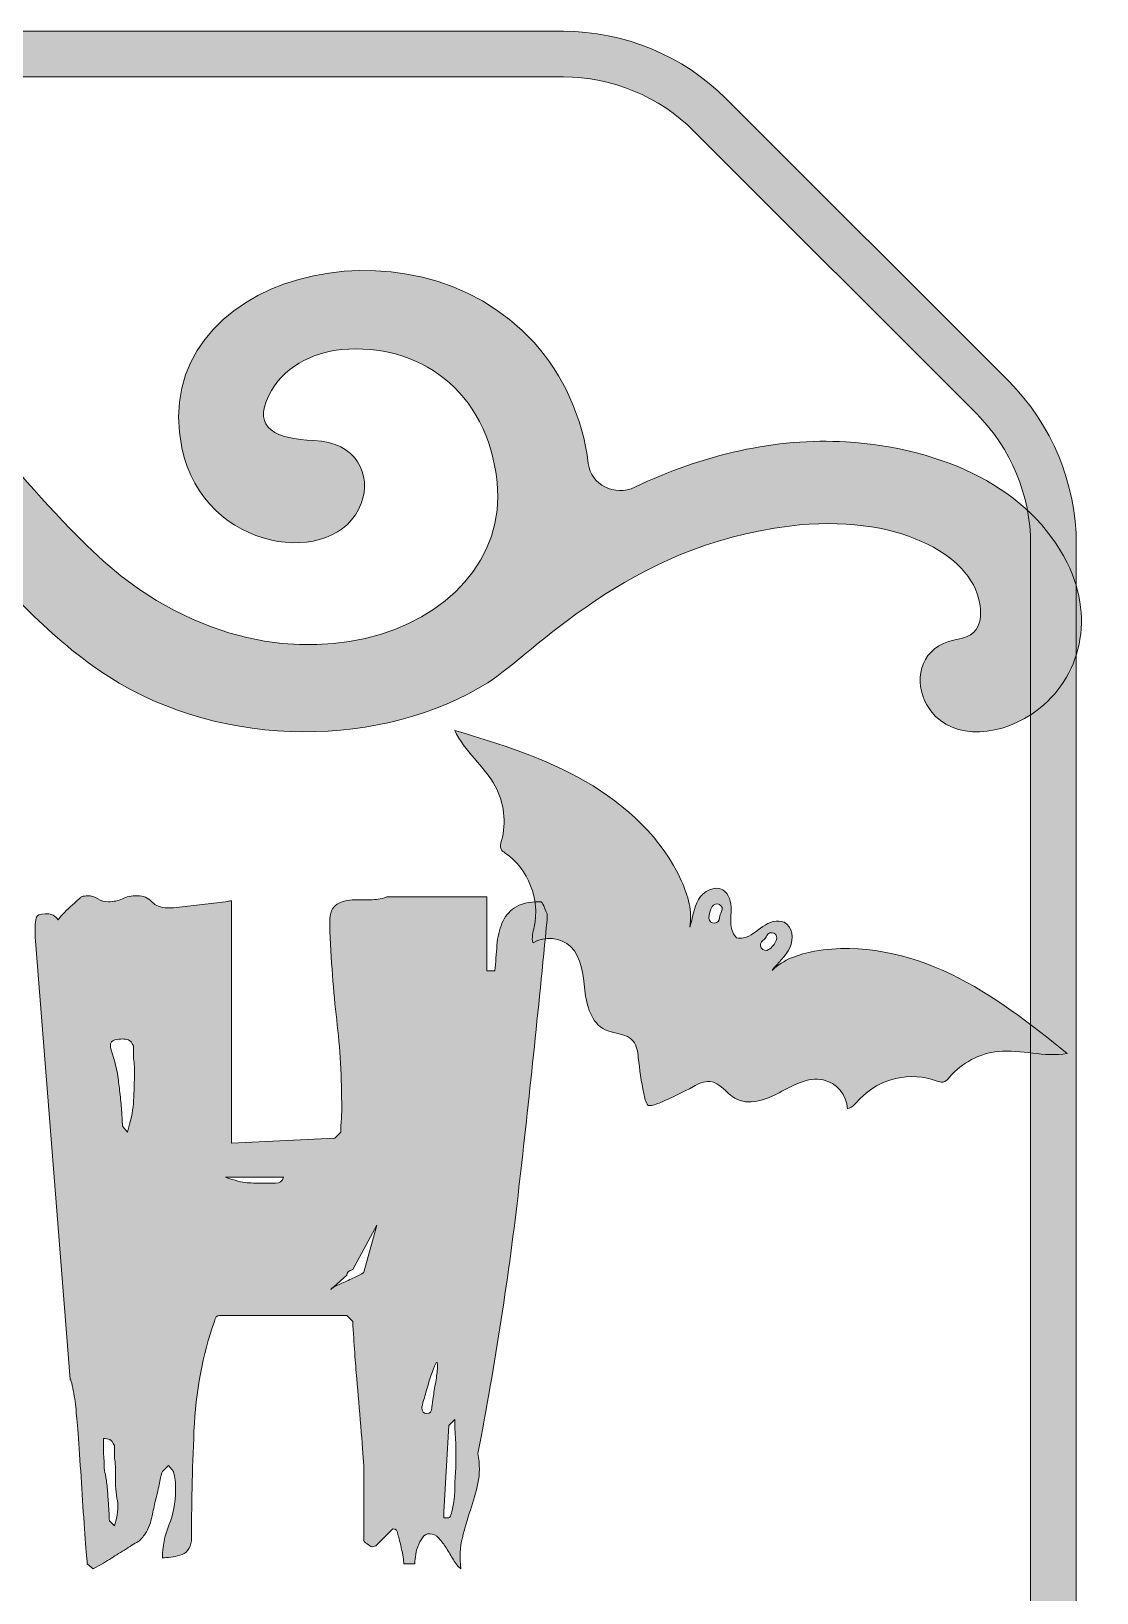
# Model space of a CAD drawing. Extents: x 433 to 591, y -185 to -10.
# Drawn here: x 547 to 590.8, y -73.9 to -9.7 of the extents above; entities that cross this region are included whole.
import ezdxf

# ---------------------------------------------------------------- set-up
doc = ezdxf.new("R2010")
doc.units = 0
doc.header["$MEASUREMENT"] = 0
doc.layers.add('Layer 1', color=7, linetype='Continuous', lineweight=0)

# ---------------------------------------------------------------- blocks, each defined once
blk = doc.blocks.new('Block_3')
at = {"layer": 'Layer 1', "true_color": 0x000000, "transparency": 33554687}
h = blk.add_hatch(color=18, dxfattribs=at)
h.dxf.hatch_style = 2
edge = h.paths.add_edge_path()
edge.add_spline(control_points=[(564.166, -66.998), (564.166, -66.998), (563.96, -70.535), (563.96, -70.535), (563.96, -70.535), (563.96, -70.782), (563.96, -70.782), (563.96, -70.782), (564.166, -70.782), (564.166, -70.782), (564.22, -70.782), (564.275, -70.631), (564.33, -70.329), (564.385, -70.028), (564.412, -69.781), (564.412, -69.589), (564.412, -69.589), (564.412, -69.384), (564.412, -69.384), (564.412, -69.247), (564.419, -69.11), (564.433, -68.972), (564.446, -68.835), (564.453, -68.684), (564.453, -68.52), (564.453, -68.52), (564.453, -68.15), (564.453, -68.15), (564.453, -68.15), (564.453, -67.903), (564.453, -67.903), (564.453, -67.766), (564.446, -67.622), (564.433, -67.471), (564.419, -67.321), (564.412, -67.177), (564.412, -67.039), (564.412, -67.039), (564.412, -66.752), (564.412, -66.752), (564.412, -66.752), (564.166, -66.998), (564.166, -66.998)], knot_values=[0, 0, 0, 0, 1, 1, 1, 2, 2, 2, 3, 3, 3, 4, 4, 4, 5, 5, 5, 6, 6, 6, 7, 7, 7, 8, 8, 8, 9, 9, 9, 10, 10, 10, 11, 11, 11, 12, 12, 12, 13, 13, 13, 14, 14, 14, 14], degree=3, periodic=0)
edge = h.paths.add_edge_path()
edge.add_spline(control_points=[(563.528, -64.675), (563.459, -64.853), (563.391, -65.059), (563.323, -65.291), (563.254, -65.525), (563.192, -65.738), (563.137, -65.929), (563.082, -66.121), (563.055, -66.231), (563.055, -66.258), (563.055, -66.422), (563.123, -66.505), (563.261, -66.505), (563.398, -66.505), (563.466, -66.422), (563.466, -66.258), (563.466, -66.231), (563.48, -66.121), (563.508, -65.929), (563.535, -65.738), (563.569, -65.525), (563.61, -65.291), (563.651, -65.059), (563.678, -64.853), (563.693, -64.675), (563.706, -64.497), (563.699, -64.407), (563.672, -64.407), (563.644, -64.407), (563.596, -64.497), (563.528, -64.675)], knot_values=[0, 0, 0, 0, 1, 1, 1, 2, 2, 2, 3, 3, 3, 4, 4, 4, 5, 5, 5, 6, 6, 6, 7, 7, 7, 8, 8, 8, 9, 9, 9, 10, 10, 10, 10], degree=3, periodic=0)
edge = h.paths.add_edge_path()
edge.add_spline(control_points=[(560.217, -60.583), (560.053, -60.638), (559.971, -60.72), (559.971, -60.829), (559.971, -60.829), (559.313, -61.405), (559.313, -61.405), (559.313, -61.378), (559.388, -61.33), (559.539, -61.261), (559.689, -61.193), (559.854, -61.117), (560.032, -61.035), (560.21, -60.953), (560.368, -60.877), (560.505, -60.809), (560.642, -60.741), (560.697, -60.706), (560.67, -60.706), (560.67, -60.706), (561.205, -58.773), (561.205, -58.773), (561.205, -58.773), (560.217, -60.583), (560.217, -60.583)], knot_values=[0, 0, 0, 0, 1, 1, 1, 2, 2, 2, 3, 3, 3, 4, 4, 4, 5, 5, 5, 6, 6, 6, 7, 7, 7, 8, 8, 8, 8], degree=3, periodic=0)
edge = h.paths.add_edge_path()
edge.add_spline(control_points=[(555.879, -57.025), (556.084, -57.039), (556.352, -57.046), (556.681, -57.046), (556.681, -57.046), (557.051, -57.046), (557.051, -57.046), (557.215, -57.046), (557.325, -56.963), (557.38, -56.799), (557.38, -56.799), (554.994, -56.799), (554.994, -56.799), (555.378, -56.937), (555.673, -57.012), (555.879, -57.025)], knot_values=[0, 0, 0, 0, 1, 1, 1, 2, 2, 2, 3, 3, 3, 4, 4, 4, 5, 5, 5, 5], degree=3, periodic=0)
edge = h.paths.add_edge_path()
edge.add_spline(control_points=[(550.964, -54.948), (551.101, -54.51), (551.183, -54.119), (551.211, -53.776), (551.238, -53.434), (551.252, -53.043), (551.252, -52.604), (551.252, -52.604), (551.252, -52.358), (551.252, -52.358), (551.252, -52.221), (551.245, -52.104), (551.231, -52.008), (551.217, -51.912), (551.211, -51.796), (551.211, -51.658), (551.211, -51.658), (551.211, -51.411), (551.211, -51.411), (551.156, -51.275), (551.088, -51.192), (551.005, -51.165), (550.923, -51.138), (550.841, -51.124), (550.759, -51.124), (550.676, -51.124), (550.573, -51.138), (550.45, -51.165), (550.327, -51.192), (550.265, -51.275), (550.265, -51.411), (550.265, -51.467), (550.306, -51.624), (550.388, -51.884), (550.471, -52.145), (550.512, -52.303), (550.512, -52.358), (550.539, -52.44), (550.566, -52.591), (550.594, -52.81), (550.621, -53.03), (550.649, -53.262), (550.676, -53.509), (550.703, -53.756), (550.724, -53.996), (550.738, -54.229), (550.751, -54.462), (550.759, -54.619), (550.759, -54.702), (550.759, -54.702), (550.964, -54.948), (550.964, -54.948)], knot_values=[0, 0, 0, 0, 1, 1, 1, 2, 2, 2, 3, 3, 3, 4, 4, 4, 5, 5, 5, 6, 6, 6, 7, 7, 7, 8, 8, 8, 9, 9, 9, 10, 10, 10, 11, 11, 11, 12, 12, 12, 13, 13, 13, 14, 14, 14, 15, 15, 15, 16, 16, 16, 17, 17, 17, 17], degree=3, periodic=0)
edge = h.paths.add_edge_path()
edge.add_spline(control_points=[(550.553, -70.083), (550.498, -69.809), (550.471, -69.452), (550.471, -69.013), (550.471, -69.013), (550.471, -68.767), (550.471, -68.767), (550.471, -68.63), (550.464, -68.513), (550.45, -68.417), (550.436, -68.321), (550.43, -68.205), (550.43, -68.068), (550.43, -68.068), (550.43, -67.821), (550.43, -67.821), (550.374, -67.684), (550.313, -67.602), (550.245, -67.574), (550.176, -67.547), (550.086, -67.533), (549.977, -67.533), (549.977, -67.533), (549.977, -67.738), (549.977, -67.738), (549.977, -67.876), (549.984, -68.068), (549.998, -68.314), (550.011, -68.561), (550.018, -68.74), (550.018, -68.849), (550.045, -68.931), (550.073, -69.069), (550.101, -69.26), (550.128, -69.452), (550.148, -69.651), (550.162, -69.856), (550.176, -70.062), (550.189, -70.268), (550.203, -70.473), (550.217, -70.679), (550.224, -70.823), (550.224, -70.905), (550.224, -70.905), (550.43, -71.111), (550.43, -71.111), (550.566, -70.7), (550.608, -70.357), (550.553, -70.083)], knot_values=[0, 0, 0, 0, 1, 1, 1, 2, 2, 2, 3, 3, 3, 4, 4, 4, 5, 5, 5, 6, 6, 6, 7, 7, 7, 8, 8, 8, 9, 9, 9, 10, 10, 10, 11, 11, 11, 12, 12, 12, 13, 13, 13, 14, 14, 14, 15, 15, 15, 16, 16, 16, 16], degree=3, periodic=0)
edge = h.paths.add_edge_path()
edge.add_spline(control_points=[(549.216, -71.44), (549.175, -70.864), (549.134, -70.247), (549.093, -69.589), (549.052, -68.931), (549.011, -68.314), (548.97, -67.738), (548.928, -67.163), (548.894, -66.752), (548.867, -66.505), (548.867, -66.478), (548.86, -66.388), (548.846, -66.237), (548.832, -66.087), (548.811, -65.936), (548.785, -65.785), (548.757, -65.635), (548.729, -65.491), (548.702, -65.353), (548.675, -65.216), (548.647, -65.134), (548.62, -65.106), (548.62, -65.106), (547.181, -46.929), (547.181, -46.929), (547.181, -46.929), (547.181, -46.518), (547.181, -46.518), (547.181, -46.381), (547.194, -46.257), (547.222, -46.147), (547.249, -46.038), (547.372, -45.983), (547.592, -45.983), (547.592, -45.983), (547.674, -45.983), (547.674, -45.983), (547.839, -45.983), (547.989, -46.065), (548.127, -46.23), (548.209, -46.093), (548.373, -45.915), (548.62, -45.695), (548.867, -45.476), (549.017, -45.339), (549.072, -45.284), (549.182, -45.257), (549.264, -45.243), (549.319, -45.243), (549.484, -45.243), (549.628, -45.284), (549.751, -45.366), (549.874, -45.448), (550.018, -45.489), (550.183, -45.489), (550.402, -45.489), (550.594, -45.448), (550.759, -45.366), (550.923, -45.284), (551.129, -45.243), (551.375, -45.243), (551.622, -45.243), (551.821, -45.325), (551.972, -45.489), (552.122, -45.654), (552.335, -45.736), (552.609, -45.736), (552.609, -45.736), (552.856, -45.736), (552.856, -45.736), (552.856, -45.736), (554.994, -45.489), (554.994, -45.489), (555.049, -45.489), (555.09, -45.483), (555.118, -45.469), (555.145, -45.455), (555.186, -45.448), (555.241, -45.448), (555.241, -45.448), (555.241, -55.401), (555.241, -55.401), (555.241, -55.401), (559.477, -55.195), (559.477, -55.195), (559.477, -55.195), (559.724, -54.948), (559.724, -54.948), (559.724, -54.894), (559.73, -54.757), (559.745, -54.537), (559.758, -54.318), (559.765, -54.14), (559.765, -54.002), (559.765, -52.714), (559.696, -51.494), (559.559, -50.342), (559.422, -49.191), (559.326, -47.889), (559.272, -46.435), (559.272, -46.435), (559.272, -46.312), (559.272, -46.312), (559.272, -45.956), (559.374, -45.716), (559.58, -45.592), (559.786, -45.469), (560.025, -45.407), (560.3, -45.407), (560.3, -45.407), (560.917, -45.407), (560.917, -45.407), (561.054, -45.407), (561.17, -45.401), (561.266, -45.387), (561.362, -45.373), (561.478, -45.339), (561.616, -45.284), (561.616, -45.284), (565.728, -45.284), (565.728, -45.284), (565.728, -45.284), (565.728, -48.327), (565.728, -48.327), (565.728, -48.327), (566.057, -48.327), (566.057, -48.327), (566.084, -47.971), (566.112, -47.621), (566.14, -47.278), (566.167, -46.936), (566.235, -46.635), (566.345, -46.374), (566.454, -46.113), (566.626, -45.901), (566.859, -45.736), (567.092, -45.572), (567.441, -45.489), (567.908, -45.489), (567.908, -45.489), (567.949, -45.489), (567.949, -45.489), (568.004, -45.545), (568.052, -45.627), (568.093, -45.736), (568.134, -45.846), (568.168, -45.928), (568.196, -45.983), (568.196, -45.983), (568.196, -46.065), (568.196, -46.065), (568.196, -46.065), (568.196, -46.23), (568.196, -46.23), (567.839, -49.959), (567.456, -53.619), (567.044, -57.21), (566.633, -60.802), (566.071, -64.448), (565.358, -68.15), (565.44, -68.589), (565.44, -68.993), (565.358, -69.363), (565.276, -69.733), (565.173, -70.103), (565.05, -70.473), (564.926, -70.843), (564.817, -71.221), (564.721, -71.604), (564.624, -71.989), (564.604, -72.413), (564.659, -72.879), (564.549, -72.797), (564.446, -72.674), (564.351, -72.509), (564.254, -72.345), (564.159, -72.187), (564.063, -72.036), (563.966, -71.886), (563.864, -71.748), (563.754, -71.625), (563.644, -71.501), (563.521, -71.44), (563.384, -71.44), (563.247, -71.44), (563.144, -71.495), (563.076, -71.604), (563.007, -71.714), (562.945, -71.837), (562.891, -71.974), (562.835, -72.112), (562.801, -72.249), (562.788, -72.386), (562.774, -72.523), (562.767, -72.618), (562.767, -72.674), (562.767, -72.674), (562.315, -72.674), (562.315, -72.674), (562.315, -72.536), (562.28, -72.317), (562.212, -72.016), (562.143, -71.714), (562.095, -71.536), (562.068, -71.481), (562.068, -71.316), (561.999, -71.234), (561.863, -71.234), (561.863, -71.234), (561.163, -71.933), (561.163, -71.933), (561.081, -71.961), (561.026, -71.974), (560.999, -71.974), (560.971, -71.974), (560.944, -71.961), (560.917, -71.933), (560.752, -71.824), (560.67, -71.755), (560.67, -71.728), (560.67, -71.728), (560.67, -70.206), (560.67, -70.206), (560.67, -70.206), (560.67, -68.643), (560.67, -68.643), (560.642, -68.232), (560.601, -67.691), (560.547, -67.019), (560.491, -66.347), (560.437, -65.696), (560.382, -65.065), (560.327, -64.435), (560.272, -63.654), (560.217, -62.721), (560.217, -62.721), (559.971, -62.474), (559.971, -62.474), (559.971, -62.474), (554.748, -62.474), (554.748, -62.474), (554.638, -62.474), (554.569, -62.557), (554.542, -62.721), (554.049, -64.092), (553.767, -65.593), (553.699, -67.224), (553.63, -68.856), (553.596, -70.357), (553.596, -71.728), (553.541, -72.057), (553.384, -72.256), (553.123, -72.324), (552.862, -72.392), (552.623, -72.427), (552.404, -72.427), (552.404, -71.961), (552.492, -71.516), (552.671, -71.09), (552.849, -70.666), (552.938, -70.179), (552.938, -69.63), (552.938, -69.63), (552.938, -69.425), (552.938, -69.425), (552.938, -69.288), (552.924, -69.172), (552.897, -69.075), (552.869, -68.979), (552.856, -68.918), (552.856, -68.89), (552.856, -68.89), (552.65, -68.643), (552.65, -68.643), (552.65, -68.643), (552.404, -68.89), (552.404, -68.89), (552.376, -68.945), (552.342, -69.075), (552.301, -69.281), (552.26, -69.486), (552.211, -69.699), (552.157, -69.918), (552.102, -70.138), (552.054, -70.35), (552.013, -70.556), (551.972, -70.761), (551.937, -70.905), (551.91, -70.987), (551.855, -71.125), (551.8, -71.248), (551.746, -71.358), (551.69, -71.468), (551.595, -71.591), (551.458, -71.728), (551.32, -71.81), (551.142, -71.92), (550.923, -72.057), (550.703, -72.194), (550.498, -72.324), (550.306, -72.447), (550.114, -72.571), (549.867, -72.715), (549.566, -72.879), (549.566, -72.879), (549.319, -72.674), (549.319, -72.674), (549.292, -72.427), (549.257, -72.016), (549.216, -71.44)], knot_values=[0, 0, 0, 0, 1, 1, 1, 2, 2, 2, 3, 3, 3, 4, 4, 4, 5, 5, 5, 6, 6, 6, 7, 7, 7, 8, 8, 8, 9, 9, 9, 10, 10, 10, 11, 11, 11, 12, 12, 12, 13, 13, 13, 14, 14, 14, 15, 15, 15, 16, 16, 16, 17, 17, 17, 18, 18, 18, 19, 19, 19, 20, 20, 20, 21, 21, 21, 22, 22, 22, 23, 23, 23, 24, 24, 24, 25, 25, 25, 26, 26, 26, 27, 27, 27, 28, 28, 28, 29, 29, 29, 30, 30, 30, 31, 31, 31, 32, 32, 32, 33, 33, 33, 34, 34, 34, 35, 35, 35, 36, 36, 36, 37, 37, 37, 38, 38, 38, 39, 39, 39, 40, 40, 40, 41, 41, 41, 42, 42, 42, 43, 43, 43, 44, 44, 44, 45, 45, 45, 46, 46, 46, 47, 47, 47, 48, 48, 48, 49, 49, 49, 50, 50, 50, 51, 51, 51, 52, 52, 52, 53, 53, 53, 54, 54, 54, 55, 55, 55, 56, 56, 56, 57, 57, 57, 58, 58, 58, 59, 59, 59, 60, 60, 60, 61, 61, 61, 62, 62, 62, 63, 63, 63, 64, 64, 64, 65, 65, 65, 66, 66, 66, 67, 67, 67, 68, 68, 68, 69, 69, 69, 70, 70, 70, 71, 71, 71, 72, 72, 72, 73, 73, 73, 74, 74, 74, 75, 75, 75, 76, 76, 76, 77, 77, 77, 78, 78, 78, 79, 79, 79, 80, 80, 80, 81, 81, 81, 82, 82, 82, 83, 83, 83, 84, 84, 84, 85, 85, 85, 86, 86, 86, 87, 87, 87, 88, 88, 88, 89, 89, 89, 90, 90, 90, 91, 91, 91, 92, 92, 92, 93, 93, 93, 94, 94, 94, 95, 95, 95, 96, 96, 96, 97, 97, 97, 98, 98, 98, 99, 99, 99, 100, 100, 100, 101, 101, 101, 102, 102, 102, 103, 103, 103, 103], degree=3, periodic=0)
at = {"layer": 'Layer 1'}
for points, knots in [([(549.216, -71.44), (549.175, -70.864), (549.134, -70.247), (549.093, -69.589), (549.052, -68.931), (549.011, -68.314), (548.97, -67.738), (548.928, -67.163), (548.894, -66.752), (548.867, -66.505), (548.867, -66.478), (548.86, -66.388), (548.846, -66.237), (548.832, -66.087), (548.811, -65.936), (548.785, -65.785), (548.757, -65.635), (548.729, -65.491), (548.702, -65.353), (548.675, -65.216), (548.647, -65.134), (548.62, -65.106), (548.62, -65.106), (547.181, -46.929), (547.181, -46.929), (547.181, -46.929), (547.181, -46.518), (547.181, -46.518), (547.181, -46.381), (547.194, -46.257), (547.222, -46.147), (547.249, -46.038), (547.372, -45.983), (547.592, -45.983), (547.592, -45.983), (547.674, -45.983), (547.674, -45.983), (547.839, -45.983), (547.989, -46.065), (548.127, -46.23), (548.209, -46.093), (548.373, -45.915), (548.62, -45.695), (548.867, -45.476), (549.017, -45.339), (549.072, -45.284), (549.182, -45.257), (549.264, -45.243), (549.319, -45.243), (549.484, -45.243), (549.628, -45.284), (549.751, -45.366), (549.874, -45.448), (550.018, -45.489), (550.183, -45.489), (550.402, -45.489), (550.594, -45.448), (550.759, -45.366), (550.923, -45.284), (551.129, -45.243), (551.375, -45.243), (551.622, -45.243), (551.821, -45.325), (551.972, -45.489), (552.122, -45.654), (552.335, -45.736), (552.609, -45.736), (552.609, -45.736), (552.856, -45.736), (552.856, -45.736), (552.856, -45.736), (554.994, -45.489), (554.994, -45.489), (555.049, -45.489), (555.09, -45.483), (555.118, -45.469), (555.145, -45.455), (555.186, -45.448), (555.241, -45.448), (555.241, -45.448), (555.241, -55.401), (555.241, -55.401), (555.241, -55.401), (559.477, -55.195), (559.477, -55.195), (559.477, -55.195), (559.724, -54.948), (559.724, -54.948), (559.724, -54.894), (559.73, -54.757), (559.745, -54.537), (559.758, -54.318), (559.765, -54.14), (559.765, -54.002), (559.765, -52.714), (559.696, -51.494), (559.559, -50.342), (559.422, -49.191), (559.326, -47.889), (559.272, -46.435), (559.272, -46.435), (559.272, -46.312), (559.272, -46.312), (559.272, -45.956), (559.374, -45.716), (559.58, -45.592), (559.786, -45.469), (560.025, -45.407), (560.3, -45.407), (560.3, -45.407), (560.917, -45.407), (560.917, -45.407), (561.054, -45.407), (561.17, -45.401), (561.266, -45.387), (561.362, -45.373), (561.478, -45.339), (561.616, -45.284), (561.616, -45.284), (565.728, -45.284), (565.728, -45.284), (565.728, -45.284), (565.728, -48.327), (565.728, -48.327), (565.728, -48.327), (566.057, -48.327), (566.057, -48.327), (566.084, -47.971), (566.112, -47.621), (566.14, -47.278), (566.167, -46.936), (566.235, -46.635), (566.345, -46.374), (566.454, -46.113), (566.626, -45.901), (566.859, -45.736), (567.092, -45.572), (567.441, -45.489), (567.908, -45.489), (567.908, -45.489), (567.949, -45.489), (567.949, -45.489), (568.004, -45.545), (568.052, -45.627), (568.093, -45.736), (568.134, -45.846), (568.168, -45.928), (568.196, -45.983), (568.196, -45.983), (568.196, -46.065), (568.196, -46.065), (568.196, -46.065), (568.196, -46.23), (568.196, -46.23), (567.839, -49.959), (567.456, -53.619), (567.044, -57.21), (566.633, -60.802), (566.071, -64.448), (565.358, -68.15), (565.44, -68.589), (565.44, -68.993), (565.358, -69.363), (565.276, -69.733), (565.173, -70.103), (565.05, -70.473), (564.926, -70.843), (564.817, -71.221), (564.721, -71.604), (564.624, -71.989), (564.604, -72.413), (564.659, -72.879), (564.549, -72.797), (564.446, -72.674), (564.351, -72.509), (564.254, -72.345), (564.159, -72.187), (564.063, -72.036), (563.966, -71.886), (563.864, -71.748), (563.754, -71.625), (563.644, -71.501), (563.521, -71.44), (563.384, -71.44), (563.247, -71.44), (563.144, -71.495), (563.076, -71.604), (563.007, -71.714), (562.945, -71.837), (562.891, -71.974), (562.835, -72.112), (562.801, -72.249), (562.788, -72.386), (562.774, -72.523), (562.767, -72.618), (562.767, -72.674), (562.767, -72.674), (562.315, -72.674), (562.315, -72.674), (562.315, -72.536), (562.28, -72.317), (562.212, -72.016), (562.143, -71.714), (562.095, -71.536), (562.068, -71.481), (562.068, -71.316), (561.999, -71.234), (561.863, -71.234), (561.863, -71.234), (561.163, -71.933), (561.163, -71.933), (561.081, -71.961), (561.026, -71.974), (560.999, -71.974), (560.971, -71.974), (560.944, -71.961), (560.917, -71.933), (560.752, -71.824), (560.67, -71.755), (560.67, -71.728), (560.67, -71.728), (560.67, -70.206), (560.67, -70.206), (560.67, -70.206), (560.67, -68.643), (560.67, -68.643), (560.642, -68.232), (560.601, -67.691), (560.547, -67.019), (560.491, -66.347), (560.437, -65.696), (560.382, -65.065), (560.327, -64.435), (560.272, -63.654), (560.217, -62.721), (560.217, -62.721), (559.971, -62.474), (559.971, -62.474), (559.971, -62.474), (554.748, -62.474), (554.748, -62.474), (554.638, -62.474), (554.569, -62.557), (554.542, -62.721), (554.049, -64.092), (553.767, -65.593), (553.699, -67.224), (553.63, -68.856), (553.596, -70.357), (553.596, -71.728), (553.541, -72.057), (553.384, -72.256), (553.123, -72.324), (552.862, -72.392), (552.623, -72.427), (552.404, -72.427), (552.404, -71.961), (552.492, -71.516), (552.671, -71.09), (552.849, -70.666), (552.938, -70.179), (552.938, -69.63), (552.938, -69.63), (552.938, -69.425), (552.938, -69.425), (552.938, -69.288), (552.924, -69.172), (552.897, -69.075), (552.869, -68.979), (552.856, -68.918), (552.856, -68.89), (552.856, -68.89), (552.65, -68.643), (552.65, -68.643), (552.65, -68.643), (552.404, -68.89), (552.404, -68.89), (552.376, -68.945), (552.342, -69.075), (552.301, -69.281), (552.26, -69.486), (552.211, -69.699), (552.157, -69.918), (552.102, -70.138), (552.054, -70.35), (552.013, -70.556), (551.972, -70.761), (551.937, -70.905), (551.91, -70.987), (551.855, -71.125), (551.8, -71.248), (551.746, -71.358), (551.69, -71.468), (551.595, -71.591), (551.458, -71.728), (551.32, -71.81), (551.142, -71.92), (550.923, -72.057), (550.703, -72.194), (550.498, -72.324), (550.306, -72.447), (550.114, -72.571), (549.867, -72.715), (549.566, -72.879), (549.566, -72.879), (549.319, -72.674), (549.319, -72.674), (549.292, -72.427), (549.257, -72.016), (549.216, -71.44)], [0, 0, 0, 0, 1, 1, 1, 2, 2, 2, 3, 3, 3, 4, 4, 4, 5, 5, 5, 6, 6, 6, 7, 7, 7, 8, 8, 8, 9, 9, 9, 10, 10, 10, 11, 11, 11, 12, 12, 12, 13, 13, 13, 14, 14, 14, 15, 15, 15, 16, 16, 16, 17, 17, 17, 18, 18, 18, 19, 19, 19, 20, 20, 20, 21, 21, 21, 22, 22, 22, 23, 23, 23, 24, 24, 24, 25, 25, 25, 26, 26, 26, 27, 27, 27, 28, 28, 28, 29, 29, 29, 30, 30, 30, 31, 31, 31, 32, 32, 32, 33, 33, 33, 34, 34, 34, 35, 35, 35, 36, 36, 36, 37, 37, 37, 38, 38, 38, 39, 39, 39, 40, 40, 40, 41, 41, 41, 42, 42, 42, 43, 43, 43, 44, 44, 44, 45, 45, 45, 46, 46, 46, 47, 47, 47, 48, 48, 48, 49, 49, 49, 50, 50, 50, 51, 51, 51, 52, 52, 52, 53, 53, 53, 54, 54, 54, 55, 55, 55, 56, 56, 56, 57, 57, 57, 58, 58, 58, 59, 59, 59, 60, 60, 60, 61, 61, 61, 62, 62, 62, 63, 63, 63, 64, 64, 64, 65, 65, 65, 66, 66, 66, 67, 67, 67, 68, 68, 68, 69, 69, 69, 70, 70, 70, 71, 71, 71, 72, 72, 72, 73, 73, 73, 74, 74, 74, 75, 75, 75, 76, 76, 76, 77, 77, 77, 78, 78, 78, 79, 79, 79, 80, 80, 80, 81, 81, 81, 82, 82, 82, 83, 83, 83, 84, 84, 84, 85, 85, 85, 86, 86, 86, 87, 87, 87, 88, 88, 88, 89, 89, 89, 90, 90, 90, 91, 91, 91, 92, 92, 92, 93, 93, 93, 94, 94, 94, 95, 95, 95, 96, 96, 96, 97, 97, 97, 98, 98, 98, 99, 99, 99, 100, 100, 100, 101, 101, 101, 102, 102, 102, 103, 103, 103, 103]), ([(550.964, -54.948), (551.101, -54.51), (551.183, -54.119), (551.211, -53.776), (551.238, -53.434), (551.252, -53.043), (551.252, -52.604), (551.252, -52.604), (551.252, -52.358), (551.252, -52.358), (551.252, -52.221), (551.245, -52.104), (551.231, -52.008), (551.217, -51.912), (551.211, -51.796), (551.211, -51.658), (551.211, -51.658), (551.211, -51.411), (551.211, -51.411), (551.156, -51.275), (551.088, -51.192), (551.005, -51.165), (550.923, -51.138), (550.841, -51.124), (550.759, -51.124), (550.676, -51.124), (550.573, -51.138), (550.45, -51.165), (550.327, -51.192), (550.265, -51.275), (550.265, -51.411), (550.265, -51.467), (550.306, -51.624), (550.388, -51.884), (550.471, -52.145), (550.512, -52.303), (550.512, -52.358), (550.539, -52.44), (550.566, -52.591), (550.594, -52.81), (550.621, -53.03), (550.649, -53.262), (550.676, -53.509), (550.703, -53.756), (550.724, -53.996), (550.738, -54.229), (550.751, -54.462), (550.759, -54.619), (550.759, -54.702), (550.759, -54.702), (550.964, -54.948), (550.964, -54.948)], [0, 0, 0, 0, 1, 1, 1, 2, 2, 2, 3, 3, 3, 4, 4, 4, 5, 5, 5, 6, 6, 6, 7, 7, 7, 8, 8, 8, 9, 9, 9, 10, 10, 10, 11, 11, 11, 12, 12, 12, 13, 13, 13, 14, 14, 14, 15, 15, 15, 16, 16, 16, 17, 17, 17, 17]), ([(555.879, -57.025), (556.084, -57.039), (556.352, -57.046), (556.681, -57.046), (556.681, -57.046), (557.051, -57.046), (557.051, -57.046), (557.215, -57.046), (557.325, -56.963), (557.38, -56.799), (557.38, -56.799), (554.994, -56.799), (554.994, -56.799), (555.378, -56.937), (555.673, -57.012), (555.879, -57.025)], [0, 0, 0, 0, 1, 1, 1, 2, 2, 2, 3, 3, 3, 4, 4, 4, 5, 5, 5, 5]), ([(560.217, -60.583), (560.053, -60.638), (559.971, -60.72), (559.971, -60.829), (559.971, -60.829), (559.313, -61.405), (559.313, -61.405), (559.313, -61.378), (559.388, -61.33), (559.539, -61.261), (559.689, -61.193), (559.854, -61.117), (560.032, -61.035), (560.21, -60.953), (560.368, -60.877), (560.505, -60.809), (560.642, -60.741), (560.697, -60.706), (560.67, -60.706), (560.67, -60.706), (561.205, -58.773), (561.205, -58.773), (561.205, -58.773), (560.217, -60.583), (560.217, -60.583)], [0, 0, 0, 0, 1, 1, 1, 2, 2, 2, 3, 3, 3, 4, 4, 4, 5, 5, 5, 6, 6, 6, 7, 7, 7, 8, 8, 8, 8]), ([(563.528, -64.675), (563.459, -64.853), (563.391, -65.059), (563.323, -65.291), (563.254, -65.525), (563.192, -65.738), (563.137, -65.929), (563.082, -66.121), (563.055, -66.231), (563.055, -66.258), (563.055, -66.422), (563.123, -66.505), (563.261, -66.505), (563.398, -66.505), (563.466, -66.422), (563.466, -66.258), (563.466, -66.231), (563.48, -66.121), (563.508, -65.929), (563.535, -65.738), (563.569, -65.525), (563.61, -65.291), (563.651, -65.059), (563.678, -64.853), (563.693, -64.675), (563.706, -64.497), (563.699, -64.407), (563.672, -64.407), (563.644, -64.407), (563.596, -64.497), (563.528, -64.675)], [0, 0, 0, 0, 1, 1, 1, 2, 2, 2, 3, 3, 3, 4, 4, 4, 5, 5, 5, 6, 6, 6, 7, 7, 7, 8, 8, 8, 9, 9, 9, 10, 10, 10, 10]), ([(564.166, -66.998), (564.166, -66.998), (563.96, -70.535), (563.96, -70.535), (563.96, -70.535), (563.96, -70.782), (563.96, -70.782), (563.96, -70.782), (564.166, -70.782), (564.166, -70.782), (564.22, -70.782), (564.275, -70.631), (564.33, -70.329), (564.385, -70.028), (564.412, -69.781), (564.412, -69.589), (564.412, -69.589), (564.412, -69.384), (564.412, -69.384), (564.412, -69.247), (564.419, -69.11), (564.433, -68.972), (564.446, -68.835), (564.453, -68.684), (564.453, -68.52), (564.453, -68.52), (564.453, -68.15), (564.453, -68.15), (564.453, -68.15), (564.453, -67.903), (564.453, -67.903), (564.453, -67.766), (564.446, -67.622), (564.433, -67.471), (564.419, -67.321), (564.412, -67.177), (564.412, -67.039), (564.412, -67.039), (564.412, -66.752), (564.412, -66.752), (564.412, -66.752), (564.166, -66.998), (564.166, -66.998)], [0, 0, 0, 0, 1, 1, 1, 2, 2, 2, 3, 3, 3, 4, 4, 4, 5, 5, 5, 6, 6, 6, 7, 7, 7, 8, 8, 8, 9, 9, 9, 10, 10, 10, 11, 11, 11, 12, 12, 12, 13, 13, 13, 14, 14, 14, 14]), ([(550.553, -70.083), (550.498, -69.809), (550.471, -69.452), (550.471, -69.013), (550.471, -69.013), (550.471, -68.767), (550.471, -68.767), (550.471, -68.63), (550.464, -68.513), (550.45, -68.417), (550.436, -68.321), (550.43, -68.205), (550.43, -68.068), (550.43, -68.068), (550.43, -67.821), (550.43, -67.821), (550.374, -67.684), (550.313, -67.602), (550.245, -67.574), (550.176, -67.547), (550.086, -67.533), (549.977, -67.533), (549.977, -67.533), (549.977, -67.738), (549.977, -67.738), (549.977, -67.876), (549.984, -68.068), (549.998, -68.314), (550.011, -68.561), (550.018, -68.74), (550.018, -68.849), (550.045, -68.931), (550.073, -69.069), (550.101, -69.26), (550.128, -69.452), (550.148, -69.651), (550.162, -69.856), (550.176, -70.062), (550.189, -70.268), (550.203, -70.473), (550.217, -70.679), (550.224, -70.823), (550.224, -70.905), (550.224, -70.905), (550.43, -71.111), (550.43, -71.111), (550.566, -70.7), (550.608, -70.357), (550.553, -70.083)], [0, 0, 0, 0, 1, 1, 1, 2, 2, 2, 3, 3, 3, 4, 4, 4, 5, 5, 5, 6, 6, 6, 7, 7, 7, 8, 8, 8, 9, 9, 9, 10, 10, 10, 11, 11, 11, 12, 12, 12, 13, 13, 13, 14, 14, 14, 15, 15, 15, 16, 16, 16, 16])]:
    blk.add_open_spline(points, degree=3, knots=knots, dxfattribs=at)
blk = doc.blocks.new('Block_0')
at = {"layer": 'Layer 1', "true_color": 0x000000, "transparency": 33554687}
h = blk.add_hatch(color=18, dxfattribs=at)
h.dxf.hatch_style = 2
edge = h.paths.add_edge_path()
edge.add_spline(control_points=[(588.054, -163.527), (588.054, -165.521), (587.246, -167.472), (585.839, -168.88), (585.839, -168.88), (574.216, -180.506), (574.216, -180.506), (572.805, -181.915), (570.854, -182.723), (568.865, -182.723), (568.865, -182.723), (455.2, -182.723), (455.2, -182.723), (453.212, -182.723), (451.261, -181.915), (449.851, -180.506), (449.851, -180.506), (438.226, -168.88), (438.226, -168.88), (436.817, -167.469), (436.009, -165.518), (436.009, -163.527), (436.009, -163.527), (436.009, -30.807), (436.009, -30.807), (436.009, -28.817), (436.817, -26.868), (438.226, -25.457), (438.226, -25.457), (449.851, -13.835), (449.851, -13.835), (451.26, -12.425), (453.209, -11.617), (455.2, -11.617), (455.2, -11.617), (568.865, -11.617), (568.865, -11.617), (570.859, -11.617), (572.81, -12.425), (574.216, -13.835), (574.216, -13.835), (585.839, -25.457), (585.839, -25.457), (587.246, -26.865), (588.054, -28.814), (588.054, -30.807), (588.054, -30.807), (588.054, -163.527), (588.054, -163.527)], knot_values=[0, 0, 0, 0, 1, 1, 1, 2, 2, 2, 3, 3, 3, 4, 4, 4, 5, 5, 5, 6, 6, 6, 7, 7, 7, 8, 8, 8, 9, 9, 9, 10, 10, 10, 11, 11, 11, 12, 12, 12, 13, 13, 13, 14, 14, 14, 15, 15, 15, 16, 16, 16, 16], degree=3, periodic=0)
edge = h.paths.add_edge_path()
edge.add_spline(control_points=[(575.542, -12.508), (573.788, -10.75), (571.355, -9.743), (568.865, -9.743), (568.865, -9.743), (455.2, -9.743), (455.2, -9.743), (452.715, -9.743), (450.283, -10.75), (448.524, -12.508), (448.524, -12.508), (436.9, -24.131), (436.9, -24.131), (435.142, -25.891), (434.134, -28.323), (434.134, -30.807), (434.134, -30.807), (434.134, -163.527), (434.134, -163.527), (434.134, -166.012), (435.142, -168.446), (436.9, -170.206), (436.9, -170.206), (448.524, -181.832), (448.524, -181.832), (450.286, -183.59), (452.72, -184.597), (455.2, -184.597), (455.2, -184.597), (568.865, -184.597), (568.865, -184.597), (571.347, -184.597), (573.78, -183.59), (575.542, -181.832), (575.542, -181.832), (587.165, -170.206), (587.165, -170.206), (588.921, -168.449), (589.929, -166.015), (589.929, -163.527), (589.929, -163.527), (589.929, -30.807), (589.929, -30.807), (589.929, -28.322), (588.921, -25.888), (587.165, -24.131), (587.165, -24.131), (575.542, -12.508), (575.542, -12.508)], knot_values=[0, 0, 0, 0, 1, 1, 1, 2, 2, 2, 3, 3, 3, 4, 4, 4, 5, 5, 5, 6, 6, 6, 7, 7, 7, 8, 8, 8, 9, 9, 9, 10, 10, 10, 11, 11, 11, 12, 12, 12, 13, 13, 13, 14, 14, 14, 15, 15, 15, 16, 16, 16, 16], degree=3, periodic=0)
h = blk.add_hatch(color=18, dxfattribs=at)
h.dxf.hatch_style = 2
edge = h.paths.add_edge_path()
edge.add_spline(control_points=[(513.102, -26.242), (512.477, -27.13), (511.088, -27.14), (510.456, -26.249), (507.832, -22.558), (508.266, -19.106), (509.117, -17.422), (509.44, -16.78), (509.788, -16.323), (510.13, -15.994), (511.038, -15.136), (512.517, -15.136), (513.422, -15.994), (513.766, -16.323), (514.118, -16.78), (514.438, -17.422), (515.257, -19.046), (515.734, -22.521), (513.102, -26.242)], knot_values=[0, 0, 0, 0, 1, 1, 1, 2, 2, 2, 3, 3, 3, 4, 4, 4, 5, 5, 5, 6, 6, 6, 6], degree=3, periodic=0)
edge = h.paths.add_edge_path()
edge.add_spline(control_points=[(589.551, -31.567), (588.029, -28.521), (584.496, -26.854), (580.468, -26.608), (577.621, -26.427), (574.576, -27.13), (571.801, -28.464), (570.979, -28.861), (569.991, -28.363), (569.891, -27.499), (569.654, -25.58), (568.86, -23.866), (567.661, -22.531), (562.656, -16.938), (551.741, -19.752), (553.203, -26.854), (554.093, -31.17), (559.558, -31.849), (560.566, -29.133), (561.005, -27.97), (560.387, -26.608), (558.617, -26.545), (557.095, -26.491), (556.089, -26.067), (556.768, -24.703), (557.324, -23.57), (558.534, -22.928), (559.769, -22.817), (562.861, -22.521), (565.758, -24.457), (566.146, -28.269), (566.792, -34.538), (556.678, -38.228), (549.279, -30.847), (545.728, -27.311), (543.767, -24.142), (539.653, -21.338), (539.082, -20.938), (538.536, -20.636), (538.034, -20.411), (533.452, -17.772), (526.469, -17.503), (521.288, -20.414), (521.044, -20.552), (520.768, -20.716), (520.459, -20.901), (519.802, -21.308), (518.843, -21.039), (518.833, -20.296), (518.807, -18.612), (518.412, -17.11), (517.813, -15.926), (517.117, -14.538), (516.251, -13.584), (515.357, -12.938), (513.25, -11.422), (510.309, -11.422), (508.202, -12.938), (507.304, -13.584), (506.442, -14.538), (505.742, -15.923), (505.128, -17.137), (504.762, -18.575), (504.726, -20.145), (504.708, -20.911), (503.786, -21.325), (503.1, -20.901), (502.791, -20.716), (502.515, -20.552), (502.274, -20.414), (497.089, -17.503), (490.106, -17.772), (485.529, -20.411), (485.022, -20.636), (484.477, -20.938), (483.906, -21.338), (479.791, -24.142), (477.835, -27.311), (474.28, -30.847), (466.88, -38.228), (456.766, -34.538), (457.413, -28.269), (457.801, -24.457), (460.698, -22.521), (463.789, -22.817), (465.028, -22.928), (466.234, -23.57), (466.794, -24.703), (467.469, -26.067), (466.468, -26.491), (464.945, -26.545), (463.172, -26.608), (462.554, -27.97), (462.992, -29.133), (464.001, -31.849), (469.469, -31.17), (470.359, -26.854), (471.817, -19.752), (460.906, -16.938), (455.901, -22.531), (454.702, -23.866), (453.909, -25.58), (453.672, -27.499), (453.567, -28.363), (452.584, -28.861), (451.762, -28.464), (448.983, -27.13), (445.945, -26.427), (443.095, -26.608), (439.066, -26.854), (435.533, -28.521), (434.007, -31.567), (432.79, -34.013), (433.562, -36.514), (435.462, -37.785), (437.002, -38.813), (438.984, -38.81), (439.77, -37.402), (440.305, -36.45), (440.079, -35.18), (438.876, -34.803), (438.47, -34.683), (438.007, -34.669), (437.752, -34.313), (437.508, -33.983), (437.544, -33.556), (437.605, -33.207), (437.993, -30.945), (441.917, -29.069), (447.302, -30.414), (452.918, -31.812), (455.546, -34.951), (457.427, -36.246), (461.613, -39.136), (468.496, -39.385), (473.379, -36.232), (475.759, -34.699), (477.615, -32.608), (479.436, -30.478), (479.885, -29.946), (480.782, -30.172), (480.936, -30.834), (481.349, -32.598), (482.24, -34.148), (483.489, -35.365), (489.259, -41.025), (501.222, -37.68), (499.312, -30.323), (498.152, -25.846), (492.077, -25.332), (491.061, -28.219), (490.638, -29.442), (491.37, -30.847), (493.341, -30.847), (495.025, -30.844), (496.145, -31.244), (495.459, -32.703), (494.878, -33.906), (493.574, -34.619), (492.203, -34.78), (488.792, -35.193), (485.514, -33.281), (484.925, -29.318), (484.311, -25.157), (488.588, -21.93), (493.966, -22.074), (501.006, -22.263), (504.119, -26.884), (508.952, -31.066), (509.458, -31.506), (509.225, -32.306), (508.539, -32.387), (507.124, -32.541), (505.789, -33.015), (504.626, -33.926), (502.069, -35.923), (503.674, -40.114), (506.938, -37.6), (507.85, -36.904), (508.844, -36.41), (509.886, -36.088), (511.113, -35.708), (512.449, -35.708), (513.677, -36.088), (514.718, -36.41), (515.709, -36.904), (516.625, -37.6), (519.888, -40.114), (521.493, -35.923), (518.937, -33.926), (517.77, -33.015), (516.438, -32.541), (515.019, -32.387), (514.337, -32.306), (514.1, -31.506), (514.607, -31.066), (519.439, -26.884), (522.556, -22.263), (529.593, -22.074), (534.975, -21.93), (539.251, -25.157), (538.633, -29.318), (538.044, -33.281), (534.77, -35.193), (531.356, -34.78), (529.988, -34.619), (528.681, -33.906), (528.099, -32.703), (527.413, -31.244), (528.537, -30.844), (530.217, -30.847), (532.189, -30.847), (532.925, -29.442), (532.501, -28.219), (531.485, -25.332), (525.406, -25.846), (524.247, -30.323), (522.34, -37.68), (534.303, -41.025), (540.069, -35.365), (541.319, -34.148), (542.209, -32.598), (542.625, -30.834), (542.777, -30.172), (543.674, -29.946), (544.126, -30.478), (545.943, -32.608), (547.803, -34.699), (550.18, -36.232), (554.923, -39.298), (561.543, -39.146), (565.758, -36.494), (567.643, -35.311), (571.506, -30.857), (578.156, -30.061), (582.546, -29.53), (585.62, -31.22), (585.954, -33.207), (586.018, -33.556), (586.051, -33.983), (585.81, -34.313), (585.555, -34.669), (585.088, -34.683), (584.686, -34.803), (583.48, -35.18), (583.254, -36.45), (583.789, -37.402), (584.575, -38.81), (586.56, -38.813), (588.097, -37.785), (590, -36.514), (590.768, -34.013), (589.551, -31.567)], knot_values=[0, 0, 0, 0, 1, 1, 1, 2, 2, 2, 3, 3, 3, 4, 4, 4, 5, 5, 5, 6, 6, 6, 7, 7, 7, 8, 8, 8, 9, 9, 9, 10, 10, 10, 11, 11, 11, 12, 12, 12, 13, 13, 13, 14, 14, 14, 15, 15, 15, 16, 16, 16, 17, 17, 17, 18, 18, 18, 19, 19, 19, 20, 20, 20, 21, 21, 21, 22, 22, 22, 23, 23, 23, 24, 24, 24, 25, 25, 25, 26, 26, 26, 27, 27, 27, 28, 28, 28, 29, 29, 29, 30, 30, 30, 31, 31, 31, 32, 32, 32, 33, 33, 33, 34, 34, 34, 35, 35, 35, 36, 36, 36, 37, 37, 37, 38, 38, 38, 39, 39, 39, 40, 40, 40, 41, 41, 41, 42, 42, 42, 43, 43, 43, 44, 44, 44, 45, 45, 45, 46, 46, 46, 47, 47, 47, 48, 48, 48, 49, 49, 49, 50, 50, 50, 51, 51, 51, 52, 52, 52, 53, 53, 53, 54, 54, 54, 55, 55, 55, 56, 56, 56, 57, 57, 57, 58, 58, 58, 59, 59, 59, 60, 60, 60, 61, 61, 61, 62, 62, 62, 63, 63, 63, 64, 64, 64, 65, 65, 65, 66, 66, 66, 67, 67, 67, 68, 68, 68, 69, 69, 69, 70, 70, 70, 71, 71, 71, 72, 72, 72, 73, 73, 73, 74, 74, 74, 75, 75, 75, 76, 76, 76, 77, 77, 77, 78, 78, 78, 79, 79, 79, 80, 80, 80, 81, 81, 81, 82, 82, 82, 83, 83, 83, 84, 84, 84, 84], degree=3, periodic=0)
h = blk.add_hatch(color=18, dxfattribs=at)
h.dxf.hatch_style = 2
edge = h.paths.add_edge_path()
edge.add_spline(control_points=[(577.295, -47.453), (577.198, -47.522), (577.052, -47.479), (576.992, -47.382), (576.927, -47.277), (576.966, -47.148), (577.063, -47.079), (577.134, -47.03), (577.18, -46.964), (577.218, -46.872), (577.265, -46.758), (577.416, -46.733), (577.515, -46.78), (577.63, -46.834), (577.651, -46.971), (577.607, -47.077), (577.543, -47.232), (577.431, -47.357), (577.295, -47.453)], knot_values=[0, 0, 0, 0, 1, 1, 1, 2, 2, 2, 3, 3, 3, 4, 4, 4, 5, 5, 5, 6, 6, 6, 6], degree=3, periodic=0)
edge = h.paths.add_edge_path()
edge.add_spline(control_points=[(575.072, -46.369), (574.959, -46.374), (574.841, -46.278), (574.843, -46.159), (574.845, -45.993), (574.886, -45.83), (574.977, -45.689), (575.04, -45.593), (575.165, -45.534), (575.274, -45.597), (575.369, -45.653), (575.433, -45.791), (575.366, -45.895), (575.311, -45.978), (575.283, -46.053), (575.282, -46.14), (575.28, -46.258), (575.195, -46.364), (575.072, -46.369)], knot_values=[0, 0, 0, 0, 1, 1, 1, 2, 2, 2, 3, 3, 3, 4, 4, 4, 5, 5, 5, 6, 6, 6, 6], degree=3, periodic=0)
edge = h.paths.add_edge_path()
edge.add_spline(control_points=[(584.786, -48.469), (583.048, -47.635), (581.075, -47.182), (579.178, -47.524), (578.541, -47.639), (577.896, -47.856), (577.435, -48.31), (577.675, -47.995), (577.992, -47.733), (578.163, -47.375), (578.333, -47.018), (578.284, -46.503), (577.927, -46.333), (577.648, -46.2), (577.315, -46.333), (577.06, -46.508), (576.805, -46.683), (576.567, -46.907), (576.266, -46.975), (576.175, -46.996), (576.076, -46.993), (575.982, -46.971), (575.911, -46.906), (575.853, -46.826), (575.818, -46.739), (575.704, -46.451), (575.755, -46.129), (575.755, -45.82), (575.756, -45.511), (575.678, -45.161), (575.411, -45.005), (575.068, -44.806), (574.617, -45.057), (574.417, -45.399), (574.218, -45.741), (574.181, -46.151), (574.056, -46.527), (574.171, -45.89), (573.986, -45.235), (573.721, -44.644), (572.933, -42.886), (571.445, -41.513), (569.776, -40.549), (568.108, -39.585), (566.253, -38.995), (564.403, -38.455), (564.794, -39.316), (565.618, -39.909), (566.068, -40.74), (566.435, -41.416), (566.53, -42.236), (566.326, -42.978), (566.294, -43.095), (566.256, -43.226), (566.312, -43.334), (566.349, -43.403), (566.418, -43.448), (566.482, -43.492), (567.427, -44.148), (567.917, -45.397), (567.67, -46.52), (567.622, -46.739), (567.549, -46.969), (567.622, -47.181), (568.091, -46.879), (568.763, -46.945), (569.164, -47.332), (569.624, -47.777), (569.673, -48.482), (569.746, -49.118), (569.819, -49.754), (570.01, -50.475), (570.588, -50.748), (570.967, -50.927), (571.47, -50.888), (571.736, -51.211), (571.888, -51.396), (571.916, -51.649), (571.942, -51.886), (571.996, -52.38), (572.071, -52.872), (572.166, -53.36), (572.199, -53.534), (572.24, -53.716), (572.35, -53.854), (572.526, -53.867), (572.699, -53.798), (572.862, -53.727), (573.318, -53.53), (573.766, -53.314), (574.205, -53.08), (574.415, -52.968), (574.64, -52.848), (574.878, -52.869), (575.295, -52.906), (575.546, -53.344), (575.908, -53.555), (576.46, -53.878), (577.163, -53.629), (577.729, -53.33), (578.295, -53.032), (578.905, -52.674), (579.532, -52.803), (580.078, -52.915), (580.512, -53.433), (580.527, -53.99), (580.743, -53.931), (580.892, -53.741), (581.045, -53.578), (581.833, -52.74), (583.141, -52.439), (584.215, -52.85), (584.289, -52.878), (584.365, -52.909), (584.442, -52.9), (584.563, -52.886), (584.649, -52.781), (584.728, -52.688), (585.226, -52.101), (585.956, -51.716), (586.721, -51.637), (587.661, -51.54), (588.616, -51.886), (589.547, -51.723), (588.057, -50.5), (586.523, -49.302), (584.786, -48.469)], knot_values=[0, 0, 0, 0, 1, 1, 1, 2, 2, 2, 3, 3, 3, 4, 4, 4, 5, 5, 5, 6, 6, 6, 7, 7, 7, 8, 8, 8, 9, 9, 9, 10, 10, 10, 11, 11, 11, 12, 12, 12, 13, 13, 13, 14, 14, 14, 15, 15, 15, 16, 16, 16, 17, 17, 17, 18, 18, 18, 19, 19, 19, 20, 20, 20, 21, 21, 21, 22, 22, 22, 23, 23, 23, 24, 24, 24, 25, 25, 25, 26, 26, 26, 27, 27, 27, 28, 28, 28, 29, 29, 29, 30, 30, 30, 31, 31, 31, 32, 32, 32, 33, 33, 33, 34, 34, 34, 35, 35, 35, 36, 36, 36, 37, 37, 37, 38, 38, 38, 39, 39, 39, 40, 40, 40, 41, 41, 41, 42, 42, 42, 42], degree=3, periodic=0)
at = {"layer": 'Layer 1'}
for points, knots in [([(575.542, -12.508), (573.788, -10.75), (571.355, -9.743), (568.865, -9.743), (568.865, -9.743), (455.2, -9.743), (455.2, -9.743), (452.715, -9.743), (450.283, -10.75), (448.524, -12.508), (448.524, -12.508), (436.9, -24.131), (436.9, -24.131), (435.142, -25.891), (434.134, -28.323), (434.134, -30.807), (434.134, -30.807), (434.134, -163.527), (434.134, -163.527), (434.134, -166.012), (435.142, -168.446), (436.9, -170.206), (436.9, -170.206), (448.524, -181.832), (448.524, -181.832), (450.286, -183.59), (452.72, -184.597), (455.2, -184.597), (455.2, -184.597), (568.865, -184.597), (568.865, -184.597), (571.347, -184.597), (573.78, -183.59), (575.542, -181.832), (575.542, -181.832), (587.165, -170.206), (587.165, -170.206), (588.921, -168.449), (589.929, -166.015), (589.929, -163.527), (589.929, -163.527), (589.929, -30.807), (589.929, -30.807), (589.929, -28.322), (588.921, -25.888), (587.165, -24.131), (587.165, -24.131), (575.542, -12.508), (575.542, -12.508)], [0, 0, 0, 0, 1, 1, 1, 2, 2, 2, 3, 3, 3, 4, 4, 4, 5, 5, 5, 6, 6, 6, 7, 7, 7, 8, 8, 8, 9, 9, 9, 10, 10, 10, 11, 11, 11, 12, 12, 12, 13, 13, 13, 14, 14, 14, 15, 15, 15, 16, 16, 16, 16]), ([(589.551, -31.567), (588.029, -28.521), (584.496, -26.854), (580.468, -26.608), (577.621, -26.427), (574.576, -27.13), (571.801, -28.464), (570.979, -28.861), (569.991, -28.363), (569.891, -27.499), (569.654, -25.58), (568.86, -23.866), (567.661, -22.531), (562.656, -16.938), (551.741, -19.752), (553.203, -26.854), (554.093, -31.17), (559.558, -31.849), (560.566, -29.133), (561.005, -27.97), (560.387, -26.608), (558.617, -26.545), (557.095, -26.491), (556.089, -26.067), (556.768, -24.703), (557.324, -23.57), (558.534, -22.928), (559.769, -22.817), (562.861, -22.521), (565.758, -24.457), (566.146, -28.269), (566.792, -34.538), (556.678, -38.228), (549.279, -30.847), (545.728, -27.311), (543.767, -24.142), (539.653, -21.338), (539.082, -20.938), (538.536, -20.636), (538.034, -20.411), (533.452, -17.772), (526.469, -17.503), (521.288, -20.414), (521.044, -20.552), (520.768, -20.716), (520.459, -20.901), (519.802, -21.308), (518.843, -21.039), (518.833, -20.296), (518.807, -18.612), (518.412, -17.11), (517.813, -15.926), (517.117, -14.538), (516.251, -13.584), (515.357, -12.938), (513.25, -11.422), (510.309, -11.422), (508.202, -12.938), (507.304, -13.584), (506.442, -14.538), (505.742, -15.923), (505.128, -17.137), (504.762, -18.575), (504.726, -20.145), (504.708, -20.911), (503.786, -21.325), (503.1, -20.901), (502.791, -20.716), (502.515, -20.552), (502.274, -20.414), (497.089, -17.503), (490.106, -17.772), (485.529, -20.411), (485.022, -20.636), (484.477, -20.938), (483.906, -21.338), (479.791, -24.142), (477.835, -27.311), (474.28, -30.847), (466.88, -38.228), (456.766, -34.538), (457.413, -28.269), (457.801, -24.457), (460.698, -22.521), (463.789, -22.817), (465.028, -22.928), (466.234, -23.57), (466.794, -24.703), (467.469, -26.067), (466.468, -26.491), (464.945, -26.545), (463.172, -26.608), (462.554, -27.97), (462.992, -29.133), (464.001, -31.849), (469.469, -31.17), (470.359, -26.854), (471.817, -19.752), (460.906, -16.938), (455.901, -22.531), (454.702, -23.866), (453.909, -25.58), (453.672, -27.499), (453.567, -28.363), (452.584, -28.861), (451.762, -28.464), (448.983, -27.13), (445.945, -26.427), (443.095, -26.608), (439.066, -26.854), (435.533, -28.521), (434.007, -31.567), (432.79, -34.013), (433.562, -36.514), (435.462, -37.785), (437.002, -38.813), (438.984, -38.81), (439.77, -37.402), (440.305, -36.45), (440.079, -35.18), (438.876, -34.803), (438.47, -34.683), (438.007, -34.669), (437.752, -34.313), (437.508, -33.983), (437.544, -33.556), (437.605, -33.207), (437.993, -30.945), (441.917, -29.069), (447.302, -30.414), (452.918, -31.812), (455.546, -34.951), (457.427, -36.246), (461.613, -39.136), (468.496, -39.385), (473.379, -36.232), (475.759, -34.699), (477.615, -32.608), (479.436, -30.478), (479.885, -29.946), (480.782, -30.172), (480.936, -30.834), (481.349, -32.598), (482.24, -34.148), (483.489, -35.365), (489.259, -41.025), (501.222, -37.68), (499.312, -30.323), (498.152, -25.846), (492.077, -25.332), (491.061, -28.219), (490.638, -29.442), (491.37, -30.847), (493.341, -30.847), (495.025, -30.844), (496.145, -31.244), (495.459, -32.703), (494.878, -33.906), (493.574, -34.619), (492.203, -34.78), (488.792, -35.193), (485.514, -33.281), (484.925, -29.318), (484.311, -25.157), (488.588, -21.93), (493.966, -22.074), (501.006, -22.263), (504.119, -26.884), (508.952, -31.066), (509.458, -31.506), (509.225, -32.306), (508.539, -32.387), (507.124, -32.541), (505.789, -33.015), (504.626, -33.926), (502.069, -35.923), (503.674, -40.114), (506.938, -37.6), (507.85, -36.904), (508.844, -36.41), (509.886, -36.088), (511.113, -35.708), (512.449, -35.708), (513.677, -36.088), (514.718, -36.41), (515.709, -36.904), (516.625, -37.6), (519.888, -40.114), (521.493, -35.923), (518.937, -33.926), (517.77, -33.015), (516.438, -32.541), (515.019, -32.387), (514.337, -32.306), (514.1, -31.506), (514.607, -31.066), (519.439, -26.884), (522.556, -22.263), (529.593, -22.074), (534.975, -21.93), (539.251, -25.157), (538.633, -29.318), (538.044, -33.281), (534.77, -35.193), (531.356, -34.78), (529.988, -34.619), (528.681, -33.906), (528.099, -32.703), (527.413, -31.244), (528.537, -30.844), (530.217, -30.847), (532.189, -30.847), (532.925, -29.442), (532.501, -28.219), (531.485, -25.332), (525.406, -25.846), (524.247, -30.323), (522.34, -37.68), (534.303, -41.025), (540.069, -35.365), (541.319, -34.148), (542.209, -32.598), (542.625, -30.834), (542.777, -30.172), (543.674, -29.946), (544.126, -30.478), (545.943, -32.608), (547.803, -34.699), (550.18, -36.232), (554.923, -39.298), (561.543, -39.146), (565.758, -36.494), (567.643, -35.311), (571.506, -30.857), (578.156, -30.061), (582.546, -29.53), (585.62, -31.22), (585.954, -33.207), (586.018, -33.556), (586.051, -33.983), (585.81, -34.313), (585.555, -34.669), (585.088, -34.683), (584.686, -34.803), (583.48, -35.18), (583.254, -36.45), (583.789, -37.402), (584.575, -38.81), (586.56, -38.813), (588.097, -37.785), (590, -36.514), (590.768, -34.013), (589.551, -31.567)], [0, 0, 0, 0, 1, 1, 1, 2, 2, 2, 3, 3, 3, 4, 4, 4, 5, 5, 5, 6, 6, 6, 7, 7, 7, 8, 8, 8, 9, 9, 9, 10, 10, 10, 11, 11, 11, 12, 12, 12, 13, 13, 13, 14, 14, 14, 15, 15, 15, 16, 16, 16, 17, 17, 17, 18, 18, 18, 19, 19, 19, 20, 20, 20, 21, 21, 21, 22, 22, 22, 23, 23, 23, 24, 24, 24, 25, 25, 25, 26, 26, 26, 27, 27, 27, 28, 28, 28, 29, 29, 29, 30, 30, 30, 31, 31, 31, 32, 32, 32, 33, 33, 33, 34, 34, 34, 35, 35, 35, 36, 36, 36, 37, 37, 37, 38, 38, 38, 39, 39, 39, 40, 40, 40, 41, 41, 41, 42, 42, 42, 43, 43, 43, 44, 44, 44, 45, 45, 45, 46, 46, 46, 47, 47, 47, 48, 48, 48, 49, 49, 49, 50, 50, 50, 51, 51, 51, 52, 52, 52, 53, 53, 53, 54, 54, 54, 55, 55, 55, 56, 56, 56, 57, 57, 57, 58, 58, 58, 59, 59, 59, 60, 60, 60, 61, 61, 61, 62, 62, 62, 63, 63, 63, 64, 64, 64, 65, 65, 65, 66, 66, 66, 67, 67, 67, 68, 68, 68, 69, 69, 69, 70, 70, 70, 71, 71, 71, 72, 72, 72, 73, 73, 73, 74, 74, 74, 75, 75, 75, 76, 76, 76, 77, 77, 77, 78, 78, 78, 79, 79, 79, 80, 80, 80, 81, 81, 81, 82, 82, 82, 83, 83, 83, 84, 84, 84, 84]), ([(588.054, -163.527), (588.054, -165.521), (587.246, -167.472), (585.839, -168.88), (585.839, -168.88), (574.216, -180.506), (574.216, -180.506), (572.805, -181.915), (570.854, -182.723), (568.865, -182.723), (568.865, -182.723), (455.2, -182.723), (455.2, -182.723), (453.212, -182.723), (451.261, -181.915), (449.851, -180.506), (449.851, -180.506), (438.226, -168.88), (438.226, -168.88), (436.817, -167.469), (436.009, -165.518), (436.009, -163.527), (436.009, -163.527), (436.009, -30.807), (436.009, -30.807), (436.009, -28.817), (436.817, -26.868), (438.226, -25.457), (438.226, -25.457), (449.851, -13.835), (449.851, -13.835), (451.26, -12.425), (453.209, -11.617), (455.2, -11.617), (455.2, -11.617), (568.865, -11.617), (568.865, -11.617), (570.859, -11.617), (572.81, -12.425), (574.216, -13.835), (574.216, -13.835), (585.839, -25.457), (585.839, -25.457), (587.246, -26.865), (588.054, -28.814), (588.054, -30.807), (588.054, -30.807), (588.054, -163.527), (588.054, -163.527)], [0, 0, 0, 0, 1, 1, 1, 2, 2, 2, 3, 3, 3, 4, 4, 4, 5, 5, 5, 6, 6, 6, 7, 7, 7, 8, 8, 8, 9, 9, 9, 10, 10, 10, 11, 11, 11, 12, 12, 12, 13, 13, 13, 14, 14, 14, 15, 15, 15, 16, 16, 16, 16]), ([(584.786, -48.469), (583.048, -47.635), (581.075, -47.182), (579.178, -47.524), (578.541, -47.639), (577.896, -47.856), (577.435, -48.31), (577.675, -47.995), (577.992, -47.733), (578.163, -47.375), (578.333, -47.018), (578.284, -46.503), (577.927, -46.333), (577.648, -46.2), (577.315, -46.333), (577.06, -46.508), (576.805, -46.683), (576.567, -46.907), (576.266, -46.975), (576.175, -46.996), (576.076, -46.993), (575.982, -46.971), (575.911, -46.906), (575.853, -46.826), (575.818, -46.739), (575.704, -46.451), (575.755, -46.129), (575.755, -45.82), (575.756, -45.511), (575.678, -45.161), (575.411, -45.005), (575.068, -44.806), (574.617, -45.057), (574.417, -45.399), (574.218, -45.741), (574.181, -46.151), (574.056, -46.527), (574.171, -45.89), (573.986, -45.235), (573.721, -44.644), (572.933, -42.886), (571.445, -41.513), (569.776, -40.549), (568.108, -39.585), (566.253, -38.995), (564.403, -38.455), (564.794, -39.316), (565.618, -39.909), (566.068, -40.74), (566.435, -41.416), (566.53, -42.236), (566.326, -42.978), (566.294, -43.095), (566.256, -43.226), (566.312, -43.334), (566.349, -43.403), (566.418, -43.448), (566.482, -43.492), (567.427, -44.148), (567.917, -45.397), (567.67, -46.52), (567.622, -46.739), (567.549, -46.969), (567.622, -47.181), (568.091, -46.879), (568.763, -46.945), (569.164, -47.332), (569.624, -47.777), (569.673, -48.482), (569.746, -49.118), (569.819, -49.754), (570.01, -50.475), (570.588, -50.748), (570.967, -50.927), (571.47, -50.888), (571.736, -51.211), (571.888, -51.396), (571.916, -51.649), (571.942, -51.886), (571.996, -52.38), (572.071, -52.872), (572.166, -53.36), (572.199, -53.534), (572.24, -53.716), (572.35, -53.854), (572.526, -53.867), (572.699, -53.798), (572.862, -53.727), (573.318, -53.53), (573.766, -53.314), (574.205, -53.08), (574.415, -52.968), (574.64, -52.848), (574.878, -52.869), (575.295, -52.906), (575.546, -53.344), (575.908, -53.555), (576.46, -53.878), (577.163, -53.629), (577.729, -53.33), (578.295, -53.032), (578.905, -52.674), (579.532, -52.803), (580.078, -52.915), (580.512, -53.433), (580.527, -53.99), (580.743, -53.931), (580.892, -53.741), (581.045, -53.578), (581.833, -52.74), (583.141, -52.439), (584.215, -52.85), (584.289, -52.878), (584.365, -52.909), (584.442, -52.9), (584.563, -52.886), (584.649, -52.781), (584.728, -52.688), (585.226, -52.101), (585.956, -51.716), (586.721, -51.637), (587.661, -51.54), (588.616, -51.886), (589.547, -51.723), (588.057, -50.5), (586.523, -49.302), (584.786, -48.469)], [0, 0, 0, 0, 1, 1, 1, 2, 2, 2, 3, 3, 3, 4, 4, 4, 5, 5, 5, 6, 6, 6, 7, 7, 7, 8, 8, 8, 9, 9, 9, 10, 10, 10, 11, 11, 11, 12, 12, 12, 13, 13, 13, 14, 14, 14, 15, 15, 15, 16, 16, 16, 17, 17, 17, 18, 18, 18, 19, 19, 19, 20, 20, 20, 21, 21, 21, 22, 22, 22, 23, 23, 23, 24, 24, 24, 25, 25, 25, 26, 26, 26, 27, 27, 27, 28, 28, 28, 29, 29, 29, 30, 30, 30, 31, 31, 31, 32, 32, 32, 33, 33, 33, 34, 34, 34, 35, 35, 35, 36, 36, 36, 37, 37, 37, 38, 38, 38, 39, 39, 39, 40, 40, 40, 41, 41, 41, 42, 42, 42, 42]), ([(575.072, -46.369), (574.959, -46.374), (574.841, -46.278), (574.843, -46.159), (574.845, -45.993), (574.886, -45.83), (574.977, -45.689), (575.04, -45.593), (575.165, -45.534), (575.274, -45.597), (575.369, -45.653), (575.433, -45.791), (575.366, -45.895), (575.311, -45.978), (575.283, -46.053), (575.282, -46.14), (575.28, -46.258), (575.195, -46.364), (575.072, -46.369)], [0, 0, 0, 0, 1, 1, 1, 2, 2, 2, 3, 3, 3, 4, 4, 4, 5, 5, 5, 6, 6, 6, 6]), ([(577.295, -47.453), (577.198, -47.522), (577.052, -47.479), (576.992, -47.382), (576.927, -47.277), (576.966, -47.148), (577.063, -47.079), (577.134, -47.03), (577.18, -46.964), (577.218, -46.872), (577.265, -46.758), (577.416, -46.733), (577.515, -46.78), (577.63, -46.834), (577.651, -46.971), (577.607, -47.077), (577.543, -47.232), (577.431, -47.357), (577.295, -47.453)], [0, 0, 0, 0, 1, 1, 1, 2, 2, 2, 3, 3, 3, 4, 4, 4, 5, 5, 5, 6, 6, 6, 6])]:
    blk.add_open_spline(points, degree=3, knots=knots, dxfattribs=at)
blk.add_blockref('Block_3', (0, 0), dxfattribs=at)

msp = doc.modelspace()

# ---------------------------------------------------------------- block references
at = {"layer": 'Layer 1'}
msp.add_blockref('Block_0', (0, 0), dxfattribs=at)

doc.saveas('drawing.dxf')
